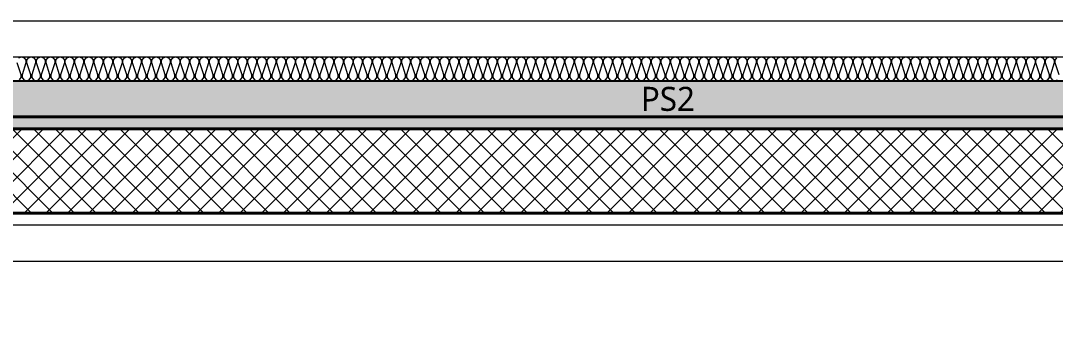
# Model space of a CAD drawing. Header units: millimetres. Extents: x 0 to 420000, y 0 to 297000.
# Drawn here: x 246819 to 251125, y 177200 to 178500 of the extents above; entities that cross this region are included whole.
import ezdxf
from ezdxf.enums import TextEntityAlignment as Align

# ---------------------------------------------------------------- set-up
doc = ezdxf.new("R2010")
doc.units = ezdxf.units.MM
doc.linetypes.add('CEN', pattern=[62, 60, -1, 0, -1])
for name, color, linetype, lineweight in [('A-AXIS-LINE', 1, 'CEN', 15), ('A-CONC-LIN1', 2, 'Continuous', 40), ('A-CONC-LIN2', 7, 'Continuous', 25), ('A-XXXX-FIN2', 6, 'Continuous', 20), ('A-XXXX-INSL1', 15, 'Continuous', 18), ('A-XXXX-INSL2', 8, 'Continuous', 18)]:
    doc.layers.add(name, color=color, linetype=linetype, lineweight=lineweight)
doc.layers.add('A-CONC-SOLD', color=253, linetype='CEN')
doc.layers.add('A-XXXX-NPLT', color=144, linetype='Continuous', lineweight=15, plot=False)
doc.styles.add('맑은고딕', font='')
doc.styles.get('맑은고딕').set_extended_font_data('Malgun Gothic')

# ---------------------------------------------------------------- blocks, each defined once
blk = doc.blocks.new('axis(220316)')
at = {"layer": 'A-AXIS-LINE', "ltscale": 1000}
blk.add_line((4631788.1, -422118.7), (4955413.1, -422118.7), dxfattribs=at)
blk = doc.blocks.new('PS2(횡)')
at = {"layer": 'A-CONC-SOLD'}
h = blk.add_hatch(color=256, dxfattribs=at)
h.dxf.hatch_style = 1
h.paths.add_polyline_path([(1020, 0), (1020, -290), (1700, -290), (1937.4, -150), (9062.6, -150), (9300, -290), (9980, -290), (9980, 0)])
h = blk.add_hatch(color=256, dxfattribs=at)
h.dxf.hatch_style = 1
h.paths.add_polyline_path([(9980, -290), (9980, -350), (9280, -350), (9030, -200), (1970, -200), (1720, -350), (1020, -350), (1020, -290), (1700, -290), (1937.4, -150), (9062.6, -150), (9300, -290)])
at = {"layer": 'A-XXXX-INSL2'}
h = blk.add_hatch(dxfattribs=at)
h.set_pattern_fill('ANSI37', color=256, scale=20)
h.set_pattern_definition([(45, (-244012.5, -188500), (-44.90128, 44.90128), []), (135, (-244012.5, -188500), (-44.90128, -44.90128), [])])
h.paths.add_polyline_path([(1100, -550), (9900, -550), (9900, -350), (9280, -350), (9030, -200), (1970, -200), (1720, -350), (1100, -350)])
at = {"layer": 'A-CONC-LIN1', "color": 2}
blk.add_line((1320, -550), (9680, -550), dxfattribs=at)
blk.add_lwpolyline([(9980, -290), (9980, -350), (9280, -350), (9030, -200), (1970, -200), (1720, -350), (1020, -350), (1020, -290), (1700, -290), (1937.4, -150), (9062.6, -150), (9300, -290)], close=True, dxfattribs=at)
at = {"layer": 'A-CONC-LIN2'}
blk.add_line((1020, 0), (9980, 0), dxfattribs=at)
at = {"layer": 'A-XXXX-NPLT', "style": '맑은고딕'}
blk.add_text('PS2', height=100, dxfattribs=at).set_placement((5500, -75), align=Align.MIDDLE)
blk = doc.blocks.new('횡3층')
at = {"layer": 'A-XXXX-FIN2'}
blk.add_line((4757250.6, -237068.7), (4889950.6, -237068.7), dxfattribs=at)
at = {"layer": 'A-XXXX-INSL1'}
blk.add_lwpolyline([(4866450.6, -237918.7), (4857750.6, -237918.7), (4857750.6, -238368.7), (4857197, -238368.7), (4857117, -237788.7), (4856084.1, -237788.7), (4856004.1, -238368.7), (4855450.6, -238368.7), (4855450.6, -237918.7), (4846750.6, -237918.7), (4846750.6, -238368.7), (4846197, -238368.7), (4846117, -237788.7), (4845084.1, -237788.7), (4845004.1, -238368.7), (4844450.6, -238368.7), (4844450.6, -237918.7), (4835750.6, -237918.7)], dxfattribs=at)
at = {"layer": 'A-XXXX-INSL2'}
blk.add_line((4757250.6, -237218.7), (4889950.6, -237218.7), dxfattribs=at)
for points in [[(4848401.6, -237314.7), (4848408.6, -237304.7), (4848408.6, -237293.7), (4848392.6, -237243.7)], [(4848399.6, -237222.7), (4848410.6, -237218.7), (4848421.6, -237222.7), (4848428.6, -237232.7), (4848428.6, -237243.7), (4848412.6, -237293.7), (4848412.6, -237304.7), (4848419.6, -237314.7), (4848430.6, -237318.7), (4848441.6, -237314.7), (4848448.6, -237304.7), (4848448.6, -237293.7), (4848432.6, -237243.7), (4848432.6, -237232.7), (4848439.6, -237222.7), (4848450.6, -237218.7), (4848461.6, -237222.7), (4848468.6, -237232.7), (4848468.6, -237243.7), (4848452.6, -237293.7), (4848452.6, -237304.7), (4848459.6, -237314.7), (4848470.6, -237318.7), (4848481.6, -237314.7), (4848488.6, -237304.7), (4848488.6, -237293.7), (4848472.6, -237243.7), (4848472.6, -237232.7), (4848479.6, -237222.7), (4848490.6, -237218.7), (4848501.6, -237222.7), (4848508.6, -237232.7), (4848508.6, -237243.7), (4848492.6, -237293.7), (4848492.6, -237304.7), (4848499.6, -237314.7), (4848510.6, -237318.7), (4848521.6, -237314.7), (4848528.6, -237304.7), (4848528.6, -237293.7), (4848512.6, -237243.7), (4848512.6, -237232.7), (4848519.6, -237222.7), (4848530.6, -237218.7), (4848541.6, -237222.7), (4848548.6, -237232.7), (4848548.6, -237243.7), (4848532.6, -237293.7), (4848532.6, -237304.7), (4848539.6, -237314.7), (4848550.6, -237318.7), (4848561.6, -237314.7), (4848568.6, -237304.7), (4848568.6, -237293.7), (4848552.6, -237243.7), (4848552.6, -237232.7), (4848559.6, -237222.7), (4848570.6, -237218.7), (4848581.6, -237222.7), (4848588.6, -237232.7), (4848588.6, -237243.7), (4848572.6, -237293.7), (4848572.6, -237304.7), (4848579.6, -237314.7), (4848590.6, -237318.7), (4848601.6, -237314.7), (4848608.6, -237304.7), (4848608.6, -237293.7), (4848592.6, -237243.7), (4848592.6, -237232.7), (4848599.6, -237222.7), (4848610.6, -237218.7), (4848621.6, -237222.7), (4848628.6, -237232.7), (4848628.6, -237243.7), (4848612.6, -237293.7), (4848612.6, -237304.7), (4848619.6, -237314.7), (4848630.6, -237318.7), (4848641.6, -237314.7), (4848648.6, -237304.7), (4848648.6, -237293.7), (4848632.6, -237243.7), (4848632.6, -237232.7), (4848639.6, -237222.7), (4848650.6, -237218.7), (4848661.6, -237222.7), (4848668.6, -237232.7), (4848668.6, -237243.7), (4848652.6, -237293.7), (4848652.6, -237304.7), (4848659.6, -237314.7), (4848670.6, -237318.7), (4848681.6, -237314.7), (4848688.6, -237304.7), (4848688.6, -237293.7), (4848672.6, -237243.7), (4848672.6, -237232.7), (4848679.6, -237222.7), (4848690.6, -237218.7), (4848701.6, -237222.7), (4848708.6, -237232.7), (4848708.6, -237243.7), (4848692.6, -237293.7), (4848692.6, -237304.7), (4848699.6, -237314.7), (4848710.6, -237318.7), (4848721.6, -237314.7), (4848728.6, -237304.7), (4848728.6, -237293.7), (4848712.6, -237243.7), (4848712.6, -237232.7), (4848719.6, -237222.7), (4848730.6, -237218.7), (4848741.6, -237222.7), (4848748.6, -237232.7), (4848748.6, -237243.7), (4848732.6, -237293.7), (4848732.6, -237304.7), (4848739.6, -237314.7), (4848750.6, -237318.7), (4848761.6, -237314.7), (4848768.6, -237304.7), (4848768.6, -237293.7), (4848752.6, -237243.7), (4848752.6, -237232.7), (4848759.6, -237222.7), (4848770.6, -237218.7), (4848781.6, -237222.7), (4848788.6, -237232.7), (4848788.6, -237243.7), (4848772.6, -237293.7), (4848772.6, -237304.7), (4848779.6, -237314.7), (4848790.6, -237318.7), (4848801.6, -237314.7), (4848808.6, -237304.7), (4848808.6, -237293.7), (4848792.6, -237243.7), (4848792.6, -237232.7), (4848799.6, -237222.7), (4848810.6, -237218.7), (4848821.6, -237222.7), (4848828.6, -237232.7), (4848828.6, -237243.7), (4848812.6, -237293.7), (4848812.6, -237304.7), (4848819.6, -237314.7), (4848830.6, -237318.7), (4848841.6, -237314.7), (4848848.6, -237304.7), (4848848.6, -237293.7), (4848832.6, -237243.7), (4848832.6, -237232.7), (4848839.6, -237222.7), (4848850.6, -237218.7), (4848861.6, -237222.7), (4848868.6, -237232.7), (4848868.6, -237243.7), (4848852.6, -237293.7), (4848852.6, -237304.7), (4848859.6, -237314.7), (4848870.6, -237318.7), (4848881.6, -237314.7), (4848888.6, -237304.7), (4848888.6, -237293.7), (4848872.6, -237243.7), (4848872.6, -237232.7), (4848879.6, -237222.7), (4848890.6, -237218.7), (4848901.6, -237222.7), (4848908.6, -237232.7), (4848908.6, -237243.7), (4848892.6, -237293.7), (4848892.6, -237304.7), (4848899.6, -237314.7), (4848910.6, -237318.7), (4848921.6, -237314.7), (4848928.6, -237304.7), (4848928.6, -237293.7), (4848912.6, -237243.7), (4848912.6, -237232.7), (4848919.6, -237222.7), (4848930.6, -237218.7), (4848941.6, -237222.7), (4848948.6, -237232.7), (4848948.6, -237243.7), (4848932.6, -237293.7), (4848932.6, -237304.7), (4848939.6, -237314.7), (4848950.6, -237318.7), (4848961.6, -237314.7), (4848968.6, -237304.7), (4848968.6, -237293.7), (4848952.6, -237243.7), (4848952.6, -237232.7), (4848959.6, -237222.7), (4848970.6, -237218.7), (4848981.6, -237222.7), (4848988.6, -237232.7), (4848988.6, -237243.7), (4848972.6, -237293.7), (4848972.6, -237304.7), (4848979.6, -237314.7), (4848990.6, -237318.7), (4849001.6, -237314.7), (4849008.6, -237304.7), (4849008.6, -237293.7), (4848992.6, -237243.7), (4848992.6, -237232.7), (4848999.6, -237222.7), (4849010.6, -237218.7), (4849021.6, -237222.7), (4849028.6, -237232.7), (4849028.6, -237243.7), (4849012.6, -237293.7), (4849012.6, -237304.7), (4849019.6, -237314.7), (4849030.6, -237318.7), (4849041.6, -237314.7), (4849048.6, -237304.7), (4849048.6, -237293.7), (4849032.6, -237243.7), (4849032.6, -237232.7), (4849039.6, -237222.7), (4849050.6, -237218.7), (4849061.6, -237222.7), (4849068.6, -237232.7), (4849068.6, -237243.7), (4849052.6, -237293.7), (4849052.6, -237304.7), (4849059.6, -237314.7), (4849070.6, -237318.7), (4849081.6, -237314.7), (4849088.6, -237304.7), (4849088.6, -237293.7), (4849072.6, -237243.7), (4849072.6, -237232.7), (4849079.6, -237222.7), (4849090.6, -237218.7), (4849101.6, -237222.7), (4849108.6, -237232.7), (4849108.6, -237243.7), (4849092.6, -237293.7), (4849092.6, -237304.7), (4849099.6, -237314.7), (4849110.6, -237318.7), (4849121.6, -237314.7), (4849128.6, -237304.7), (4849128.6, -237293.7), (4849112.6, -237243.7), (4849112.6, -237232.7), (4849119.6, -237222.7), (4849130.6, -237218.7), (4849141.6, -237222.7), (4849148.6, -237232.7), (4849148.6, -237243.7), (4849132.6, -237293.7), (4849132.6, -237304.7), (4849139.6, -237314.7), (4849150.6, -237318.7), (4849161.6, -237314.7), (4849168.6, -237304.7), (4849168.6, -237293.7), (4849152.6, -237243.7), (4849152.6, -237232.7), (4849159.6, -237222.7), (4849170.6, -237218.7), (4849181.6, -237222.7), (4849188.6, -237232.7), (4849188.6, -237243.7), (4849172.6, -237293.7), (4849172.6, -237304.7), (4849179.6, -237314.7), (4849190.6, -237318.7), (4849201.6, -237314.7), (4849208.6, -237304.7), (4849208.6, -237293.7), (4849192.6, -237243.7), (4849192.6, -237232.7), (4849199.6, -237222.7), (4849210.6, -237218.7), (4849221.6, -237222.7), (4849228.6, -237232.7), (4849228.6, -237243.7), (4849212.6, -237293.7), (4849212.6, -237304.7), (4849219.6, -237314.7), (4849230.6, -237318.7), (4849241.6, -237314.7), (4849248.6, -237304.7), (4849248.6, -237293.7), (4849232.6, -237243.7), (4849232.6, -237232.7), (4849239.6, -237222.7), (4849250.6, -237218.7), (4849261.6, -237222.7), (4849268.6, -237232.7), (4849268.6, -237243.7), (4849252.6, -237293.7), (4849252.6, -237304.7), (4849259.6, -237314.7), (4849270.6, -237318.7), (4849281.6, -237314.7), (4849288.6, -237304.7), (4849288.6, -237293.7), (4849272.6, -237243.7), (4849272.6, -237232.7), (4849279.6, -237222.7), (4849290.6, -237218.7), (4849301.6, -237222.7), (4849308.6, -237232.7), (4849308.6, -237243.7), (4849292.6, -237293.7), (4849292.6, -237304.7), (4849299.6, -237314.7), (4849310.6, -237318.7), (4849321.6, -237314.7), (4849328.6, -237304.7), (4849328.6, -237293.7), (4849312.6, -237243.7), (4849312.6, -237232.7), (4849319.6, -237222.7), (4849330.6, -237218.7), (4849341.6, -237222.7), (4849348.6, -237232.7), (4849348.6, -237243.7), (4849332.6, -237293.7), (4849332.6, -237304.7), (4849339.6, -237314.7), (4849350.6, -237318.7), (4849361.6, -237314.7), (4849368.6, -237304.7), (4849368.6, -237293.7), (4849352.6, -237243.7), (4849352.6, -237232.7), (4849359.6, -237222.7), (4849370.6, -237218.7), (4849381.6, -237222.7), (4849388.6, -237232.7), (4849388.6, -237243.7), (4849372.6, -237293.7), (4849372.6, -237304.7), (4849379.6, -237314.7), (4849390.6, -237318.7), (4849401.6, -237314.7), (4849408.6, -237304.7), (4849408.6, -237293.7), (4849392.6, -237243.7), (4849392.6, -237232.7), (4849399.6, -237222.7), (4849410.6, -237218.7), (4849421.6, -237222.7), (4849428.6, -237232.7), (4849428.6, -237243.7), (4849412.6, -237293.7), (4849412.6, -237304.7), (4849419.6, -237314.7), (4849430.6, -237318.7), (4849441.6, -237314.7), (4849448.6, -237304.7), (4849448.6, -237293.7), (4849432.6, -237243.7), (4849432.6, -237232.7), (4849439.6, -237222.7), (4849450.6, -237218.7), (4849461.6, -237222.7), (4849468.6, -237232.7), (4849468.6, -237243.7), (4849452.6, -237293.7), (4849452.6, -237304.7), (4849459.6, -237314.7), (4849470.6, -237318.7), (4849481.6, -237314.7), (4849488.6, -237304.7), (4849488.6, -237293.7), (4849472.6, -237243.7), (4849472.6, -237232.7), (4849479.6, -237222.7), (4849490.6, -237218.7), (4849501.6, -237222.7), (4849508.6, -237232.7), (4849508.6, -237243.7), (4849492.6, -237293.7), (4849492.6, -237304.7), (4849499.6, -237314.7), (4849510.6, -237318.7), (4849521.6, -237314.7), (4849528.6, -237304.7), (4849528.6, -237293.7), (4849512.6, -237243.7), (4849512.6, -237232.7), (4849519.6, -237222.7), (4849530.6, -237218.7), (4849541.6, -237222.7), (4849548.6, -237232.7), (4849548.6, -237243.7), (4849532.6, -237293.7), (4849532.6, -237304.7), (4849539.6, -237314.7), (4849550.6, -237318.7), (4849561.6, -237314.7), (4849568.6, -237304.7), (4849568.6, -237293.7), (4849552.6, -237243.7), (4849552.6, -237232.7), (4849559.6, -237222.7), (4849570.6, -237218.7), (4849581.6, -237222.7), (4849588.6, -237232.7), (4849588.6, -237243.7), (4849572.6, -237293.7), (4849572.6, -237304.7), (4849579.6, -237314.7), (4849590.6, -237318.7), (4849601.6, -237314.7), (4849608.6, -237304.7), (4849608.6, -237293.7), (4849592.6, -237243.7), (4849592.6, -237232.7), (4849599.6, -237222.7), (4849610.6, -237218.7), (4849621.6, -237222.7), (4849628.6, -237232.7), (4849628.6, -237243.7), (4849612.6, -237293.7), (4849612.6, -237304.7), (4849619.6, -237314.7), (4849630.6, -237318.7), (4849641.6, -237314.7), (4849648.6, -237304.7), (4849648.6, -237293.7), (4849632.6, -237243.7), (4849632.6, -237232.7), (4849639.6, -237222.7), (4849650.6, -237218.7), (4849661.6, -237222.7), (4849668.6, -237232.7), (4849668.6, -237243.7), (4849652.6, -237293.7), (4849652.6, -237304.7), (4849659.6, -237314.7), (4849670.6, -237318.7), (4849681.6, -237314.7), (4849688.6, -237304.7), (4849688.6, -237293.7), (4849672.6, -237243.7), (4849672.6, -237232.7), (4849679.6, -237222.7), (4849690.6, -237218.7), (4849701.6, -237222.7), (4849708.6, -237232.7), (4849708.6, -237243.7), (4849692.6, -237293.7), (4849692.6, -237304.7), (4849699.6, -237314.7), (4849710.6, -237318.7), (4849721.6, -237314.7), (4849728.6, -237304.7), (4849728.6, -237293.7), (4849712.6, -237243.7), (4849712.6, -237232.7), (4849719.6, -237222.7), (4849730.6, -237218.7), (4849741.6, -237222.7), (4849748.6, -237232.7), (4849748.6, -237243.7), (4849732.6, -237293.7), (4849732.6, -237304.7), (4849739.6, -237314.7), (4849750.6, -237318.7), (4849761.6, -237314.7), (4849768.6, -237304.7), (4849768.6, -237293.7), (4849752.6, -237243.7), (4849752.6, -237232.7), (4849759.6, -237222.7), (4849770.6, -237218.7), (4849781.6, -237222.7), (4849788.6, -237232.7), (4849788.6, -237243.7), (4849772.6, -237293.7), (4849772.6, -237304.7), (4849779.6, -237314.7), (4849790.6, -237318.7), (4849801.6, -237314.7), (4849808.6, -237304.7), (4849808.6, -237293.7), (4849792.6, -237243.7), (4849792.6, -237232.7), (4849799.6, -237222.7), (4849810.6, -237218.7), (4849821.6, -237222.7), (4849828.6, -237232.7), (4849828.6, -237243.7), (4849812.6, -237293.7), (4849812.6, -237304.7), (4849819.6, -237314.7), (4849830.6, -237318.7), (4849841.6, -237314.7), (4849848.6, -237304.7), (4849848.6, -237293.7), (4849832.6, -237243.7), (4849832.6, -237232.7), (4849839.6, -237222.7), (4849850.6, -237218.7), (4849861.6, -237222.7), (4849868.6, -237232.7), (4849868.6, -237243.7), (4849852.6, -237293.7), (4849852.6, -237304.7), (4849859.6, -237314.7), (4849870.6, -237318.7), (4849881.6, -237314.7), (4849888.6, -237304.7), (4849888.6, -237293.7), (4849872.6, -237243.7), (4849872.6, -237232.7), (4849879.6, -237222.7), (4849890.6, -237218.7), (4849901.6, -237222.7), (4849908.6, -237232.7), (4849908.6, -237243.7), (4849892.6, -237293.7), (4849892.6, -237304.7), (4849899.6, -237314.7), (4849910.6, -237318.7), (4849921.6, -237314.7), (4849928.6, -237304.7), (4849928.6, -237293.7), (4849912.6, -237243.7), (4849912.6, -237232.7), (4849919.6, -237222.7), (4849930.6, -237218.7), (4849941.6, -237222.7), (4849948.6, -237232.7), (4849948.6, -237243.7), (4849932.6, -237293.7), (4849932.6, -237304.7), (4849939.6, -237314.7), (4849950.6, -237318.7), (4849961.6, -237314.7), (4849968.6, -237304.7), (4849968.6, -237293.7), (4849952.6, -237243.7), (4849952.6, -237232.7), (4849959.6, -237222.7), (4849970.6, -237218.7), (4849981.6, -237222.7), (4849988.6, -237232.7), (4849988.6, -237243.7), (4849972.6, -237293.7), (4849972.6, -237304.7), (4849979.6, -237314.7), (4849990.6, -237318.7), (4850001.6, -237314.7), (4850008.6, -237304.7), (4850008.6, -237293.7), (4849992.6, -237243.7), (4849992.6, -237232.7), (4849999.6, -237222.7), (4850010.6, -237218.7), (4850021.6, -237222.7), (4850028.6, -237232.7), (4850028.6, -237243.7), (4850012.6, -237293.7), (4850012.6, -237304.7), (4850019.6, -237314.7), (4850030.6, -237318.7), (4850041.6, -237314.7), (4850048.6, -237304.7), (4850048.6, -237293.7), (4850032.6, -237243.7), (4850032.6, -237232.7), (4850039.6, -237222.7), (4850050.6, -237218.7), (4850061.6, -237222.7), (4850068.6, -237232.7), (4850068.6, -237243.7), (4850052.6, -237293.7), (4850052.6, -237304.7), (4850059.6, -237314.7), (4850070.6, -237318.7), (4850081.6, -237314.7), (4850088.6, -237304.7), (4850088.6, -237293.7), (4850072.6, -237243.7), (4850072.6, -237232.7), (4850079.6, -237222.7), (4850090.6, -237218.7), (4850101.6, -237222.7), (4850108.6, -237232.7), (4850108.6, -237243.7), (4850092.6, -237293.7), (4850092.6, -237304.7), (4850099.6, -237314.7), (4850110.6, -237318.7), (4850121.6, -237314.7), (4850128.6, -237304.7), (4850128.6, -237293.7), (4850112.6, -237243.7), (4850112.6, -237232.7), (4850119.6, -237222.7), (4850130.6, -237218.7), (4850141.6, -237222.7), (4850148.6, -237232.7), (4850148.6, -237243.7), (4850132.6, -237293.7), (4850132.6, -237304.7), (4850139.6, -237314.7), (4850150.6, -237318.7), (4850161.6, -237314.7), (4850168.6, -237304.7), (4850168.6, -237293.7), (4850152.6, -237243.7), (4850152.6, -237232.7), (4850159.6, -237222.7), (4850170.6, -237218.7), (4850181.6, -237222.7), (4850188.6, -237232.7), (4850188.6, -237243.7), (4850172.6, -237293.7), (4850172.6, -237304.7), (4850179.6, -237314.7), (4850190.6, -237318.7), (4850201.6, -237314.7), (4850208.6, -237304.7), (4850208.6, -237293.7), (4850192.6, -237243.7), (4850192.6, -237232.7), (4850199.6, -237222.7), (4850210.6, -237218.7), (4850221.6, -237222.7), (4850228.6, -237232.7), (4850228.6, -237243.7), (4850212.6, -237293.7), (4850212.6, -237304.7), (4850219.6, -237314.7), (4850230.6, -237318.7), (4850241.6, -237314.7), (4850248.6, -237304.7), (4850248.6, -237293.7), (4850232.6, -237243.7), (4850232.6, -237232.7), (4850239.6, -237222.7), (4850250.6, -237218.7), (4850261.6, -237222.7), (4850268.6, -237232.7), (4850268.6, -237243.7), (4850252.6, -237293.7), (4850252.6, -237304.7), (4850259.6, -237314.7), (4850270.6, -237318.7), (4850281.6, -237314.7), (4850288.6, -237304.7), (4850288.6, -237293.7), (4850272.6, -237243.7), (4850272.6, -237232.7), (4850279.6, -237222.7), (4850290.6, -237218.7), (4850301.6, -237222.7), (4850308.6, -237232.7), (4850308.6, -237243.7), (4850292.6, -237293.7), (4850292.6, -237304.7), (4850299.6, -237314.7), (4850310.6, -237318.7), (4850321.6, -237314.7), (4850328.6, -237304.7), (4850328.6, -237293.7), (4850312.6, -237243.7), (4850312.6, -237232.7), (4850319.6, -237222.7), (4850330.6, -237218.7), (4850341.6, -237222.7), (4850348.6, -237232.7), (4850348.6, -237243.7), (4850332.6, -237293.7), (4850332.6, -237304.7), (4850339.6, -237314.7), (4850350.6, -237318.7), (4850361.6, -237314.7), (4850368.6, -237304.7), (4850368.6, -237293.7), (4850352.6, -237243.7), (4850352.6, -237232.7), (4850359.6, -237222.7), (4850370.6, -237218.7), (4850381.6, -237222.7), (4850388.6, -237232.7), (4850388.6, -237243.7), (4850372.6, -237293.7), (4850372.6, -237304.7), (4850379.6, -237314.7), (4850390.6, -237318.7), (4850401.6, -237314.7), (4850408.6, -237304.7), (4850408.6, -237293.7), (4850392.6, -237243.7), (4850392.6, -237232.7), (4850399.6, -237222.7), (4850410.6, -237218.7), (4850421.6, -237222.7), (4850428.6, -237232.7), (4850428.6, -237243.7), (4850412.6, -237293.7), (4850412.6, -237304.7), (4850419.6, -237314.7), (4850430.6, -237318.7), (4850441.6, -237314.7), (4850448.6, -237304.7), (4850448.6, -237293.7), (4850432.6, -237243.7), (4850432.6, -237232.7), (4850439.6, -237222.7), (4850450.6, -237218.7), (4850461.6, -237222.7), (4850468.6, -237232.7), (4850468.6, -237243.7), (4850452.6, -237293.7), (4850452.6, -237304.7), (4850459.6, -237314.7), (4850470.6, -237318.7), (4850481.6, -237314.7), (4850488.6, -237304.7), (4850488.6, -237293.7), (4850472.6, -237243.7), (4850472.6, -237232.7), (4850479.6, -237222.7), (4850490.6, -237218.7), (4850501.6, -237222.7), (4850508.6, -237232.7), (4850508.6, -237243.7), (4850492.6, -237293.7), (4850492.6, -237304.7), (4850499.6, -237314.7), (4850510.6, -237318.7), (4850521.6, -237314.7), (4850528.6, -237304.7), (4850528.6, -237293.7), (4850512.6, -237243.7), (4850512.6, -237232.7), (4850519.6, -237222.7), (4850530.6, -237218.7), (4850541.6, -237222.7), (4850548.6, -237232.7), (4850548.6, -237243.7), (4850532.6, -237293.7), (4850532.6, -237304.7), (4850539.6, -237314.7), (4850550.6, -237318.7), (4850561.6, -237314.7), (4850568.6, -237304.7), (4850568.6, -237293.7), (4850552.6, -237243.7), (4850552.6, -237232.7), (4850559.6, -237222.7), (4850570.6, -237218.7), (4850581.6, -237222.7), (4850588.6, -237232.7), (4850588.6, -237243.7), (4850572.6, -237293.7), (4850572.6, -237304.7), (4850579.6, -237314.7), (4850590.6, -237318.7), (4850601.6, -237314.7), (4850608.6, -237304.7), (4850608.6, -237293.7), (4850592.6, -237243.7), (4850592.6, -237232.7), (4850599.6, -237222.7), (4850610.6, -237218.7), (4850621.6, -237222.7), (4850628.6, -237232.7), (4850628.6, -237243.7), (4850612.6, -237293.7), (4850612.6, -237304.7), (4850619.6, -237314.7), (4850630.6, -237318.7), (4850641.6, -237314.7), (4850648.6, -237304.7), (4850648.6, -237293.7), (4850632.6, -237243.7), (4850632.6, -237232.7), (4850639.6, -237222.7), (4850650.6, -237218.7), (4850661.6, -237222.7), (4850668.6, -237232.7), (4850668.6, -237243.7), (4850652.6, -237293.7), (4850652.6, -237304.7), (4850659.6, -237314.7), (4850670.6, -237318.7), (4850681.6, -237314.7), (4850688.6, -237304.7), (4850688.6, -237293.7), (4850672.6, -237243.7), (4850672.6, -237232.7), (4850679.6, -237222.7), (4850690.6, -237218.7), (4850701.6, -237222.7), (4850708.6, -237232.7), (4850708.6, -237243.7), (4850692.6, -237293.7), (4850692.6, -237304.7), (4850699.6, -237314.7), (4850710.6, -237318.7), (4850721.6, -237314.7), (4850728.6, -237304.7), (4850728.6, -237293.7), (4850712.6, -237243.7), (4850712.6, -237232.7), (4850719.6, -237222.7), (4850730.6, -237218.7), (4850741.6, -237222.7), (4850748.6, -237232.7), (4850748.6, -237243.7), (4850732.6, -237293.7), (4850732.6, -237304.7), (4850739.6, -237314.7), (4850750.6, -237318.7), (4850761.6, -237314.7), (4850768.6, -237304.7), (4850768.6, -237293.7), (4850752.6, -237243.7), (4850752.6, -237232.7), (4850759.6, -237222.7), (4850770.6, -237218.7), (4850781.6, -237222.7), (4850788.6, -237232.7), (4850788.6, -237243.7), (4850772.6, -237293.7), (4850772.6, -237304.7), (4850779.6, -237314.7), (4850790.6, -237318.7), (4850801.6, -237314.7), (4850808.6, -237304.7), (4850808.6, -237293.7), (4850792.6, -237243.7), (4850792.6, -237232.7), (4850799.6, -237222.7), (4850810.6, -237218.7), (4850821.6, -237222.7), (4850828.6, -237232.7), (4850828.6, -237243.7), (4850812.6, -237293.7), (4850812.6, -237304.7), (4850819.6, -237314.7), (4850830.6, -237318.7), (4850841.6, -237314.7), (4850848.6, -237304.7), (4850848.6, -237293.7), (4850832.6, -237243.7), (4850832.6, -237232.7), (4850839.6, -237222.7), (4850850.6, -237218.7), (4850861.6, -237222.7), (4850868.6, -237232.7), (4850868.6, -237243.7), (4850852.6, -237293.7), (4850852.6, -237304.7), (4850859.6, -237314.7), (4850870.6, -237318.7), (4850881.6, -237314.7), (4850888.6, -237304.7), (4850888.6, -237293.7), (4850872.6, -237243.7), (4850872.6, -237232.7), (4850879.6, -237222.7), (4850890.6, -237218.7), (4850901.6, -237222.7), (4850908.6, -237232.7), (4850908.6, -237243.7), (4850892.6, -237293.7), (4850892.6, -237304.7), (4850899.6, -237314.7), (4850910.6, -237318.7), (4850921.6, -237314.7), (4850928.6, -237304.7), (4850928.6, -237293.7), (4850912.6, -237243.7), (4850912.6, -237232.7), (4850919.6, -237222.7), (4850930.6, -237218.7), (4850941.6, -237222.7), (4850948.6, -237232.7), (4850948.6, -237243.7), (4850932.6, -237293.7), (4850932.6, -237304.7), (4850939.6, -237314.7), (4850950.6, -237318.7), (4850961.6, -237314.7), (4850968.6, -237304.7), (4850968.6, -237293.7), (4850952.6, -237243.7), (4850952.6, -237232.7), (4850959.6, -237222.7), (4850970.6, -237218.7), (4850981.6, -237222.7), (4850988.6, -237232.7), (4850988.6, -237243.7), (4850972.6, -237293.7), (4850972.6, -237304.7), (4850979.6, -237314.7), (4850990.6, -237318.7), (4851001.6, -237314.7), (4851008.6, -237304.7), (4851008.6, -237293.7), (4850992.6, -237243.7), (4850992.6, -237232.7), (4850999.6, -237222.7), (4851010.6, -237218.7), (4851021.6, -237222.7), (4851028.6, -237232.7), (4851028.6, -237243.7), (4851012.6, -237293.7), (4851012.6, -237304.7), (4851019.6, -237314.7), (4851030.6, -237318.7), (4851041.6, -237314.7), (4851048.6, -237304.7), (4851048.6, -237293.7), (4851032.6, -237243.7), (4851032.6, -237232.7), (4851039.6, -237222.7), (4851050.6, -237218.7), (4851061.6, -237222.7), (4851068.6, -237232.7), (4851068.6, -237243.7), (4851052.6, -237293.7), (4851052.6, -237304.7), (4851059.6, -237314.7), (4851070.6, -237318.7), (4851081.6, -237314.7), (4851088.6, -237304.7), (4851088.6, -237293.7), (4851072.6, -237243.7), (4851072.6, -237232.7), (4851079.6, -237222.7), (4851090.6, -237218.7), (4851101.6, -237222.7), (4851108.6, -237232.7), (4851108.6, -237243.7), (4851092.6, -237293.7), (4851092.6, -237304.7), (4851099.6, -237314.7), (4851110.6, -237318.7), (4851121.6, -237314.7), (4851128.6, -237304.7), (4851128.6, -237293.7), (4851112.6, -237243.7), (4851112.6, -237232.7), (4851119.6, -237222.7), (4851130.6, -237218.7), (4851141.6, -237222.7), (4851148.6, -237232.7), (4851148.6, -237243.7), (4851132.6, -237293.7), (4851132.6, -237304.7), (4851139.6, -237314.7), (4851150.6, -237318.7), (4851161.6, -237314.7), (4851168.6, -237304.7), (4851168.6, -237293.7), (4851152.6, -237243.7), (4851152.6, -237232.7), (4851159.6, -237222.7), (4851170.6, -237218.7), (4851181.6, -237222.7), (4851188.6, -237232.7), (4851188.6, -237243.7), (4851172.6, -237293.7), (4851172.6, -237304.7), (4851179.6, -237314.7), (4851190.6, -237318.7), (4851201.6, -237314.7), (4851208.6, -237304.7), (4851208.6, -237293.7), (4851192.6, -237243.7), (4851192.6, -237232.7), (4851199.6, -237222.7), (4851210.6, -237218.7), (4851221.6, -237222.7), (4851228.6, -237232.7), (4851228.6, -237243.7), (4851212.6, -237293.7), (4851212.6, -237304.7), (4851219.6, -237314.7), (4851230.6, -237318.7), (4851241.6, -237314.7), (4851248.6, -237304.7), (4851248.6, -237293.7), (4851232.6, -237243.7), (4851232.6, -237232.7), (4851239.6, -237222.7), (4851250.6, -237218.7), (4851261.6, -237222.7), (4851268.6, -237232.7), (4851268.6, -237243.7), (4851252.6, -237293.7), (4851252.6, -237304.7), (4851259.6, -237314.7), (4851270.6, -237318.7), (4851281.6, -237314.7), (4851288.6, -237304.7), (4851288.6, -237293.7), (4851272.6, -237243.7), (4851272.6, -237232.7), (4851279.6, -237222.7), (4851290.6, -237218.7), (4851301.6, -237222.7), (4851308.6, -237232.7), (4851308.6, -237243.7), (4851292.6, -237293.7), (4851292.6, -237304.7), (4851299.6, -237314.7), (4851310.6, -237318.7), (4851321.6, -237314.7), (4851328.6, -237304.7), (4851328.6, -237293.7), (4851312.6, -237243.7), (4851312.6, -237232.7), (4851319.6, -237222.7), (4851330.6, -237218.7), (4851341.6, -237222.7), (4851348.6, -237232.7), (4851348.6, -237243.7), (4851332.6, -237293.7), (4851332.6, -237304.7), (4851339.6, -237314.7), (4851350.6, -237318.7), (4851361.6, -237314.7), (4851368.6, -237304.7), (4851368.6, -237293.7), (4851352.6, -237243.7), (4851352.6, -237232.7), (4851359.6, -237222.7), (4851370.6, -237218.7), (4851381.6, -237222.7), (4851388.6, -237232.7), (4851388.6, -237243.7), (4851372.6, -237293.7), (4851372.6, -237304.7), (4851379.6, -237314.7), (4851390.6, -237318.7), (4851401.6, -237314.7), (4851408.6, -237304.7), (4851408.6, -237293.7), (4851392.6, -237243.7), (4851392.6, -237232.7), (4851399.6, -237222.7), (4851410.6, -237218.7), (4851421.6, -237222.7), (4851428.6, -237232.7), (4851428.6, -237243.7), (4851412.6, -237293.7), (4851412.6, -237304.7), (4851419.6, -237314.7), (4851430.6, -237318.7), (4851441.6, -237314.7), (4851448.6, -237304.7), (4851448.6, -237293.7), (4851432.6, -237243.7), (4851432.6, -237232.7), (4851439.6, -237222.7), (4851450.6, -237218.7), (4851461.6, -237222.7), (4851468.6, -237232.7), (4851468.6, -237243.7), (4851452.6, -237293.7), (4851452.6, -237304.7), (4851459.6, -237314.7), (4851470.6, -237318.7), (4851481.6, -237314.7), (4851488.6, -237304.7), (4851488.6, -237293.7), (4851472.6, -237243.7), (4851472.6, -237232.7), (4851479.6, -237222.7), (4851490.6, -237218.7), (4851501.6, -237222.7), (4851508.6, -237232.7), (4851508.6, -237243.7), (4851492.6, -237293.7), (4851492.6, -237304.7), (4851499.6, -237314.7), (4851510.6, -237318.7), (4851521.6, -237314.7), (4851528.6, -237304.7), (4851528.6, -237293.7), (4851512.6, -237243.7), (4851512.6, -237232.7), (4851519.6, -237222.7), (4851530.6, -237218.7), (4851541.6, -237222.7), (4851548.6, -237232.7), (4851548.6, -237243.7), (4851532.6, -237293.7), (4851532.6, -237304.7), (4851539.6, -237314.7), (4851550.6, -237318.7), (4851561.6, -237314.7), (4851568.6, -237304.7), (4851568.6, -237293.7), (4851552.6, -237243.7), (4851552.6, -237232.7), (4851559.6, -237222.7), (4851570.6, -237218.7), (4851581.6, -237222.7), (4851588.6, -237232.7), (4851588.6, -237243.7), (4851572.6, -237293.7), (4851572.6, -237304.7), (4851579.6, -237314.7), (4851590.6, -237318.7), (4851601.6, -237314.7), (4851608.6, -237304.7), (4851608.6, -237293.7), (4851592.6, -237243.7), (4851592.6, -237232.7), (4851599.6, -237222.7), (4851610.6, -237218.7), (4851621.6, -237222.7), (4851628.6, -237232.7), (4851628.6, -237243.7), (4851612.6, -237293.7), (4851612.6, -237304.7), (4851619.6, -237314.7), (4851630.6, -237318.7), (4851641.6, -237314.7), (4851648.6, -237304.7), (4851648.6, -237293.7), (4851632.6, -237243.7), (4851632.6, -237232.7), (4851639.6, -237222.7), (4851650.6, -237218.7), (4851661.6, -237222.7), (4851668.6, -237232.7), (4851668.6, -237243.7), (4851652.6, -237293.7), (4851652.6, -237304.7), (4851659.6, -237314.7), (4851670.6, -237318.7), (4851681.6, -237314.7), (4851688.6, -237304.7), (4851688.6, -237293.7), (4851672.6, -237243.7), (4851672.6, -237232.7), (4851679.6, -237222.7), (4851690.6, -237218.7), (4851701.6, -237222.7), (4851708.6, -237232.7), (4851708.6, -237243.7), (4851692.6, -237293.7), (4851692.6, -237304.7), (4851699.6, -237314.7), (4851710.6, -237318.7), (4851721.6, -237314.7), (4851728.6, -237304.7), (4851728.6, -237293.7), (4851712.6, -237243.7), (4851712.6, -237232.7), (4851719.6, -237222.7), (4851730.6, -237218.7), (4851741.6, -237222.7), (4851748.6, -237232.7), (4851748.6, -237243.7), (4851732.6, -237293.7), (4851732.6, -237304.7), (4851739.6, -237314.7), (4851750.6, -237318.7), (4851761.6, -237314.7), (4851768.6, -237304.7), (4851768.6, -237293.7), (4851752.6, -237243.7), (4851752.6, -237232.7), (4851759.6, -237222.7), (4851770.6, -237218.7), (4851781.6, -237222.7), (4851788.6, -237232.7), (4851788.6, -237243.7), (4851772.6, -237293.7), (4851772.6, -237304.7), (4851779.6, -237314.7), (4851790.6, -237318.7), (4851801.6, -237314.7), (4851808.6, -237304.7), (4851808.6, -237293.7), (4851792.6, -237243.7), (4851792.6, -237232.7), (4851799.6, -237222.7), (4851810.6, -237218.7), (4851821.6, -237222.7), (4851828.6, -237232.7), (4851828.6, -237243.7), (4851812.6, -237293.7), (4851812.6, -237304.7), (4851819.6, -237314.7), (4851830.6, -237318.7), (4851841.6, -237314.7), (4851848.6, -237304.7), (4851848.6, -237293.7), (4851832.6, -237243.7), (4851832.6, -237232.7), (4851839.6, -237222.7), (4851850.6, -237218.7), (4851861.6, -237222.7), (4851868.6, -237232.7), (4851868.6, -237243.7), (4851852.6, -237293.7), (4851852.6, -237304.7), (4851859.6, -237314.7), (4851870.6, -237318.7), (4851881.6, -237314.7), (4851888.6, -237304.7), (4851888.6, -237293.7), (4851872.6, -237243.7), (4851872.6, -237232.7), (4851879.6, -237222.7), (4851890.6, -237218.7), (4851901.6, -237222.7), (4851908.6, -237232.7), (4851908.6, -237243.7), (4851892.6, -237293.7), (4851892.6, -237304.7), (4851899.6, -237314.7), (4851910.6, -237318.7), (4851921.6, -237314.7), (4851928.6, -237304.7), (4851928.6, -237293.7), (4851912.6, -237243.7), (4851912.6, -237232.7), (4851919.6, -237222.7), (4851930.6, -237218.7), (4851941.6, -237222.7), (4851948.6, -237232.7), (4851948.6, -237243.7), (4851932.6, -237293.7), (4851932.6, -237304.7), (4851939.6, -237314.7), (4851950.6, -237318.7), (4851961.6, -237314.7), (4851968.6, -237304.7), (4851968.6, -237293.7), (4851952.6, -237243.7), (4851952.6, -237232.7), (4851959.6, -237222.7), (4851970.6, -237218.7), (4851981.6, -237222.7), (4851988.6, -237232.7), (4851988.6, -237243.7), (4851972.6, -237293.7), (4851972.6, -237304.7), (4851979.6, -237314.7), (4851990.6, -237318.7), (4852001.6, -237314.7), (4852008.6, -237304.7), (4852008.6, -237293.7), (4851992.6, -237243.7), (4851992.6, -237232.7), (4851999.6, -237222.7), (4852010.6, -237218.7), (4852021.6, -237222.7), (4852028.6, -237232.7), (4852028.6, -237243.7), (4852012.6, -237293.7), (4852012.6, -237304.7), (4852019.6, -237314.7), (4852030.6, -237318.7), (4852041.6, -237314.7), (4852048.6, -237304.7), (4852048.6, -237293.7), (4852032.6, -237243.7), (4852032.6, -237232.7), (4852039.6, -237222.7), (4852050.6, -237218.7), (4852061.6, -237222.7), (4852068.6, -237232.7), (4852068.6, -237243.7), (4852052.6, -237293.7), (4852052.6, -237304.7), (4852059.6, -237314.7), (4852070.6, -237318.7), (4852081.6, -237314.7), (4852088.6, -237304.7), (4852088.6, -237293.7), (4852072.6, -237243.7), (4852072.6, -237232.7), (4852079.6, -237222.7), (4852090.6, -237218.7), (4852101.6, -237222.7), (4852108.6, -237232.7), (4852108.6, -237243.7), (4852092.6, -237293.7), (4852092.6, -237304.7), (4852099.6, -237314.7), (4852110.6, -237318.7), (4852121.6, -237314.7), (4852128.6, -237304.7), (4852128.6, -237293.7), (4852112.6, -237243.7), (4852112.6, -237232.7), (4852119.6, -237222.7), (4852130.6, -237218.7), (4852141.6, -237222.7), (4852148.6, -237232.7), (4852148.6, -237243.7), (4852132.6, -237293.7), (4852132.6, -237304.7), (4852139.6, -237314.7), (4852150.6, -237318.7), (4852161.6, -237314.7), (4852168.6, -237304.7), (4852168.6, -237293.7), (4852152.6, -237243.7), (4852152.6, -237232.7), (4852159.6, -237222.7), (4852170.6, -237218.7), (4852181.6, -237222.7), (4852188.6, -237232.7), (4852188.6, -237243.7), (4852172.6, -237293.7), (4852172.6, -237304.7), (4852179.6, -237314.7), (4852190.6, -237318.7), (4852201.6, -237314.7), (4852208.6, -237304.7), (4852208.6, -237293.7), (4852192.6, -237243.7), (4852192.6, -237232.7), (4852199.6, -237222.7), (4852210.6, -237218.7), (4852221.6, -237222.7), (4852228.6, -237232.7), (4852228.6, -237243.7), (4852212.6, -237293.7), (4852212.6, -237304.7), (4852219.6, -237314.7), (4852230.6, -237318.7), (4852241.6, -237314.7), (4852248.6, -237304.7), (4852248.6, -237293.7), (4852232.6, -237243.7), (4852232.6, -237232.7), (4852239.6, -237222.7), (4852250.6, -237218.7), (4852261.6, -237222.7), (4852268.6, -237232.7), (4852268.6, -237243.7), (4852252.6, -237293.7), (4852252.6, -237304.7), (4852259.6, -237314.7), (4852270.6, -237318.7), (4852281.6, -237314.7), (4852288.6, -237304.7), (4852288.6, -237293.7), (4852272.6, -237243.7), (4852272.6, -237232.7), (4852279.6, -237222.7), (4852290.6, -237218.7), (4852301.6, -237222.7), (4852308.6, -237232.7), (4852308.6, -237243.7), (4852292.6, -237293.7), (4852292.6, -237304.7), (4852299.6, -237314.7), (4852310.6, -237318.7), (4852321.6, -237314.7), (4852328.6, -237304.7), (4852328.6, -237293.7), (4852312.6, -237243.7), (4852312.6, -237232.7), (4852319.6, -237222.7), (4852330.6, -237218.7), (4852341.6, -237222.7), (4852348.6, -237232.7), (4852348.6, -237243.7), (4852332.6, -237293.7), (4852332.6, -237304.7), (4852339.6, -237314.7), (4852350.6, -237318.7), (4852361.6, -237314.7), (4852368.6, -237304.7), (4852368.6, -237293.7), (4852352.6, -237243.7), (4852352.6, -237232.7), (4852359.6, -237222.7), (4852370.6, -237218.7), (4852381.6, -237222.7), (4852388.6, -237232.7), (4852388.6, -237243.7), (4852372.6, -237293.7), (4852372.6, -237304.7), (4852379.6, -237314.7), (4852390.6, -237318.7), (4852401.6, -237314.7), (4852408.6, -237304.7), (4852408.6, -237293.7), (4852392.6, -237243.7), (4852392.6, -237232.7), (4852399.6, -237222.7), (4852410.6, -237218.7), (4852421.6, -237222.7), (4852428.6, -237232.7), (4852428.6, -237243.7), (4852412.6, -237293.7), (4852412.6, -237304.7), (4852419.6, -237314.7), (4852430.6, -237318.7), (4852441.6, -237314.7), (4852448.6, -237304.7), (4852448.6, -237293.7), (4852432.6, -237243.7), (4852432.6, -237232.7), (4852439.6, -237222.7), (4852450.6, -237218.7), (4852461.6, -237222.7), (4852468.6, -237232.7), (4852468.6, -237243.7), (4852452.6, -237293.7), (4852452.6, -237304.7), (4852459.6, -237314.7), (4852470.6, -237318.7), (4852481.6, -237314.7), (4852488.6, -237304.7), (4852488.6, -237293.7), (4852472.6, -237243.7), (4852472.6, -237232.7), (4852479.6, -237222.7), (4852490.6, -237218.7), (4852501.6, -237222.7), (4852508.6, -237232.7), (4852508.6, -237243.7), (4852492.6, -237293.7), (4852492.6, -237304.7), (4852499.6, -237314.7), (4852510.6, -237318.7), (4852521.6, -237314.7), (4852528.6, -237304.7), (4852528.6, -237293.7), (4852512.6, -237243.7), (4852512.6, -237232.7), (4852519.6, -237222.7), (4852530.6, -237218.7), (4852541.6, -237222.7), (4852548.6, -237232.7), (4852548.6, -237243.7), (4852532.6, -237293.7), (4852532.6, -237304.7), (4852539.6, -237314.7), (4852550.6, -237318.7), (4852561.6, -237314.7), (4852568.6, -237304.7), (4852568.6, -237293.7), (4852552.6, -237243.7), (4852552.6, -237232.7), (4852559.6, -237222.7), (4852570.6, -237218.7), (4852581.6, -237222.7), (4852588.6, -237232.7), (4852588.6, -237243.7), (4852572.6, -237293.7), (4852572.6, -237304.7), (4852579.6, -237314.7), (4852590.6, -237318.7), (4852601.6, -237314.7), (4852608.6, -237304.7), (4852608.6, -237293.7), (4852592.6, -237243.7), (4852592.6, -237232.7), (4852599.6, -237222.7), (4852610.6, -237218.7), (4852621.6, -237222.7), (4852628.6, -237232.7), (4852628.6, -237243.7), (4852612.6, -237293.7), (4852612.6, -237304.7), (4852619.6, -237314.7), (4852630.6, -237318.7), (4852641.6, -237314.7), (4852648.6, -237304.7), (4852648.6, -237293.7), (4852632.6, -237243.7), (4852632.6, -237232.7), (4852639.6, -237222.7), (4852650.6, -237218.7), (4852661.6, -237222.7), (4852668.6, -237232.7), (4852668.6, -237243.7), (4852652.6, -237293.7), (4852652.6, -237304.7), (4852659.6, -237314.7), (4852670.6, -237318.7), (4852681.6, -237314.7), (4852688.6, -237304.7), (4852688.6, -237293.7), (4852672.6, -237243.7), (4852672.6, -237232.7), (4852679.6, -237222.7), (4852690.6, -237218.7), (4852701.6, -237222.7), (4852708.6, -237232.7), (4852708.6, -237243.7), (4852692.6, -237293.7), (4852692.6, -237304.7), (4852699.6, -237314.7), (4852710.6, -237318.7), (4852721.6, -237314.7)], [(4852728.6, -237293.7), (4852712.6, -237243.7), (4852712.6, -237232.7), (4852719.6, -237222.7)]]:
    blk.add_lwpolyline(points, dxfattribs=at)
blk.add_blockref('PS2(횡)', (4845600.6, -237318.7))

msp = doc.modelspace()

# ---------------------------------------------------------------- block references
at = {"layer": 'A-AXIS-LINE'}
msp.add_blockref('axis(220316)', (-4581588.1, 599618.7), dxfattribs=at)
at = {"layer": 'A-CONC-LIN1'}
msp.add_blockref('횡3층', (-4601588.1, 415568.7), dxfattribs=at)

doc.saveas('drawing.dxf')
